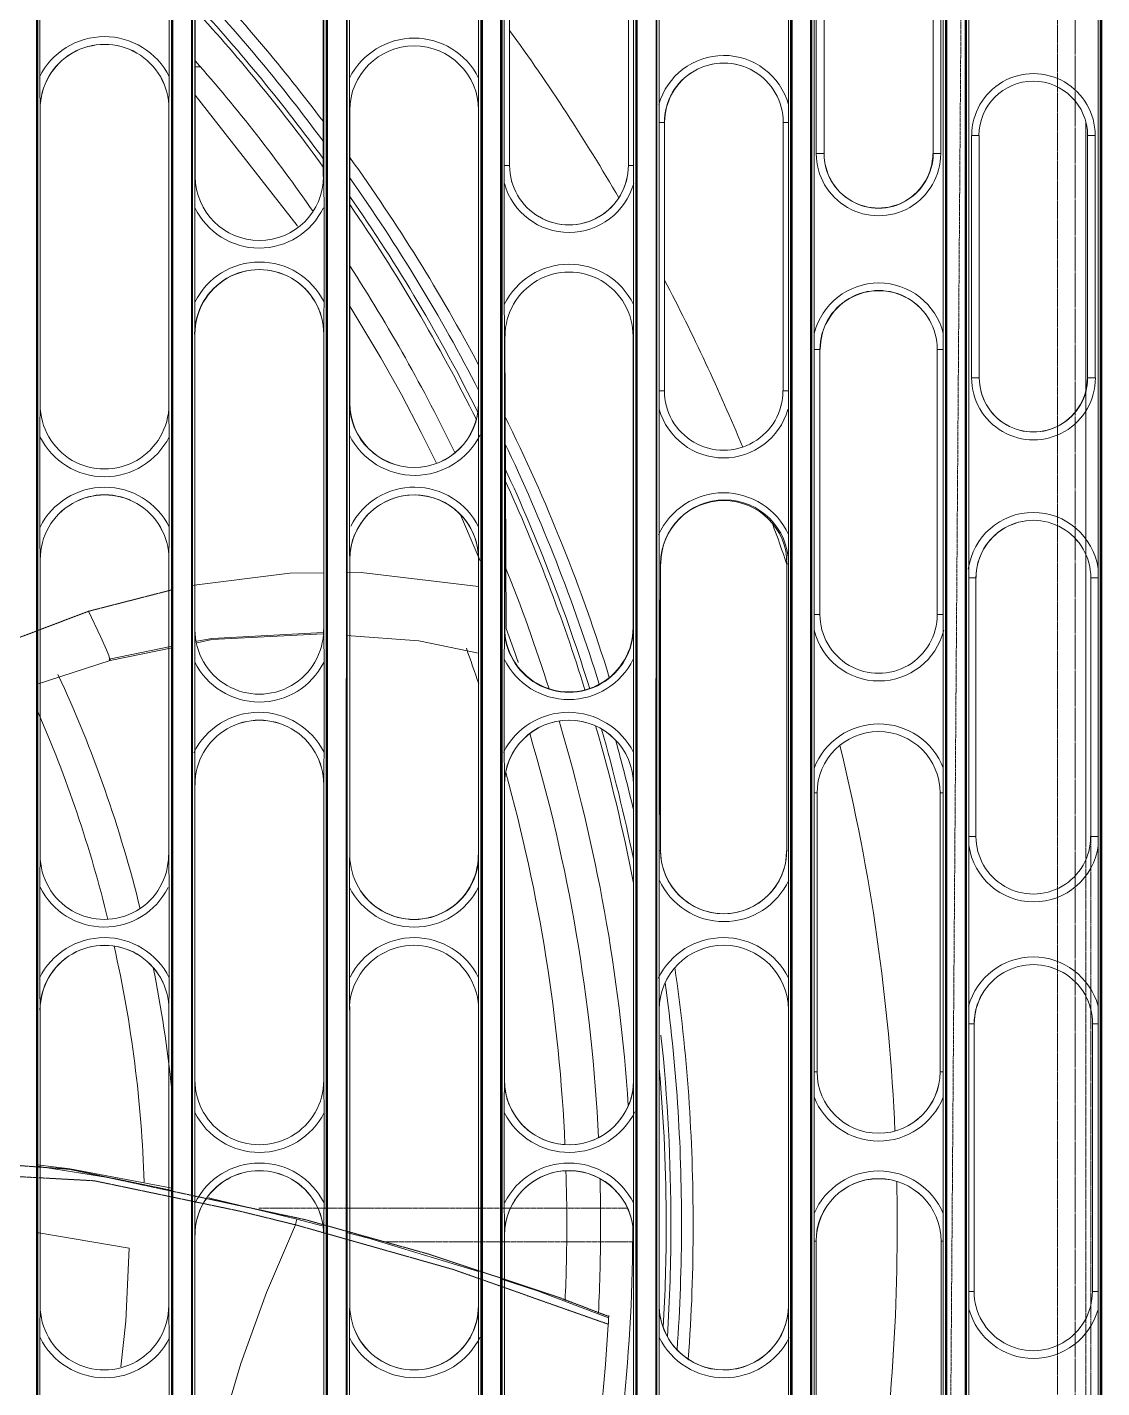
# Model space of a CAD drawing. Extents: x 43000 to 200282, y 3579 to 63943.
# Drawn here: x 114073 to 114378.1, y 34468.3 to 34854.5 of the extents above; entities that cross this region are included whole.
import ezdxf

# ---------------------------------------------------------------- set-up
doc = ezdxf.new("R2010")
doc.units = 0
doc.header["$MEASUREMENT"] = 0
doc.linetypes.add('PDF_IMPORT', pattern=[1, 0.8, -0.2])
doc.layers.get('0').update_dxf_attribs({"linetype": 'CONTINUOUS'})
doc.layers.add('PDF5_Geometry', color=7, linetype='CONTINUOUS')

# ---------------------------------------------------------------- blocks, each defined once
blk = doc.blocks.new('pohlad vonkajšia')
at = {"layer": 'PDF5_Geometry', "linetype": 'PDF_IMPORT', "lineweight": 13, "ltscale": 0.359449}
blk.add_lwpolyline([(16631.69, 2281.69), (16631.69, 2283.15), (16635.12, 2750.09)], dxfattribs=at)
at = {"layer": 'PDF5_Geometry', "lineweight": 13}
for points in [[(16502.93, 2749.99), (16502.93, 2113.05), (16522.32, 2113.05)], [(16502.93, 2113.05), (16503.04, 2113.15), (16503.04, 2749.99)], [(16632.21, 2749.99), (16632.21, 2113.05), (16612.83, 2113.05)], [(16632, 2749.99), (16632, 2113.41), (16631.69, 2123.41), (16613.35, 2123.41)], [(16632.21, 2113.05), (16632.1, 2113.15), (16632.1, 2749.99)], [(16654.19, 2749.99), (16654.19, 2113.05), (16634.81, 2113.05), (16634.81, 2749.99)], [(16634.81, 2113.05), (16634.9, 2113.15), (16634.9, 2749.99)], [(16635.33, 2544.9), (16635.33, 2508.17), (16635.33, 2506.89), (16635.33, 2484.12), (16635.33, 2482.72), (16635.33, 2481.59), (16635.33, 2443.61), (16635.33, 2441.41), (16635.33, 2441.1), (16635.33, 2420.17), (16635.33, 2418.75), (16635.33, 2417.66), (16635.33, 2379.66), (16635.33, 2377.45), (16635.33, 2377.14), (16635.33, 2354.35), (16635.33, 2354), (16635.33, 2353.1), (16635.33, 2316.35), (16635.33, 2315.06), (16635.33, 2123.41), (16635, 2113.41), (16635, 2749.99)], [(16653.98, 2749.99), (16653.98, 2113.41), (16635, 2113.41)], [(16654.09, 2749.99), (16654.09, 2113.15), (16654.19, 2113.05)], [(16521.8, 2630.3), (16521.8, 2616.05), (16521.8, 2614.25), (16521.76, 2612.13), (16521.76, 2611.61), (16521.76, 2611.46), (16521.76, 2569.5), (16521.76, 2568.45), (16521.8, 2565.08), (16521.8, 2564.93), (16521.8, 2552.12), (16521.8, 2550.28), (16521.76, 2548.16), (16521.76, 2547.64), (16521.76, 2547.54), (16521.76, 2505.55), (16521.76, 2504.51), (16521.8, 2501.15), (16521.8, 2500.99), (16521.8, 2488.15), (16521.8, 2486.34), (16521.76, 2484.23), (16521.76, 2483.71), (16521.76, 2483.57), (16521.76, 2441.62), (16521.76, 2440.58), (16521.8, 2437.18), (16521.8, 2437.06), (16521.8, 2424.21)], [(16521.8, 2670.49), (16522.11, 2669.91), (16522.11, 2113.41)], [(16522.32, 2669.91), (16524.92, 2669.91), (16524.98, 2669.91), (16524.92, 2113.05), (16524.98, 2113.15), (16524.98, 2669.91), (16525.09, 2669.91)], [(16544.07, 2669.91), (16544.18, 2669.91), (16544.18, 2113.15), (16524.98, 2113.15)], [(16525.44, 2643.04), (16525.44, 2601.87), (16525.44, 2600.07), (16525.44, 2597.47), (16525.44, 2584.07), (16525.44, 2583.6), (16525.44, 2581.53), (16525.44, 2580.51), (16525.45, 2579.49), (16525.45, 2537.54), (16525.45, 2537.38), (16525.45, 2536.86), (16525.44, 2534.78), (16525.44, 2532.94), (16525.44, 2520.13), (16525.44, 2519.66), (16525.44, 2517.6), (16525.44, 2516.58), (16525.45, 2515.55), (16525.45, 2473.6), (16525.45, 2473.44), (16525.45, 2472.92), (16525.44, 2470.81), (16525.44, 2469.01), (16525.44, 2456.18), (16525.44, 2455.71), (16525.44, 2453.65), (16525.44, 2452.61), (16525.45, 2451.62), (16525.45, 2409.65)], [(16525.09, 2113.41), (16525.09, 2669.91)], [(16543.74, 2409.65), (16543.74, 2451.62), (16543.74, 2451.74), (16543.74, 2452.28), (16543.74, 2454.36), (16543.78, 2456.18), (16543.78, 2469.01), (16543.78, 2469.16), (16543.74, 2472.56), (16543.74, 2473.6), (16543.74, 2515.55), (16543.74, 2515.69), (16543.74, 2516.21), (16543.74, 2518.33), (16543.78, 2520.13), (16543.78, 2532.94), (16543.78, 2533.1), (16543.74, 2536.5), (16543.74, 2537.54), (16543.74, 2579.49), (16543.74, 2579.63), (16543.74, 2580.15), (16543.74, 2582.26), (16543.78, 2584.07), (16543.78, 2597.47), (16543.78, 2598), (16543.74, 2599.91), (16543.74, 2601.87), (16543.74, 2643.04)], [(16544.07, 2669.91), (16544.07, 2113.41)], [(16544.18, 2669.91), (16544.28, 2669.91), (16544.28, 2113.05), (16544.18, 2113.15)], [(16544.28, 2669.91), (16546.86, 2669.91), (16546.97, 2669.91), (16546.86, 2113.05), (16546.97, 2113.15), (16546.97, 2669.91), (16547.07, 2669.91)], [(16566.05, 2669.91), (16566.16, 2669.91), (16566.16, 2113.15), (16546.97, 2113.15)], [(16547.38, 2633.46), (16547.38, 2615.84), (16547.38, 2615.32), (16547.4, 2613.28), (16547.4, 2611.27), (16547.4, 2569.71), (16547.4, 2569.16), (16547.4, 2566.68), (16547.38, 2565.13), (16547.38, 2552.12), (16547.38, 2551.63), (16547.4, 2549.55), (16547.4, 2548.53), (16547.44, 2547.54), (16547.44, 2505.55), (16547.44, 2505.43), (16547.4, 2504.91), (16547.4, 2502.81), (16547.38, 2500.99), (16547.38, 2488.15), (16547.38, 2487.69), (16547.4, 2485.61), (16547.4, 2484.59), (16547.44, 2483.57), (16547.44, 2441.62), (16547.44, 2441.49), (16547.4, 2440.96), (16547.4, 2438.84), (16547.38, 2437.06), (16547.38, 2424.21)], [(16547.07, 2113.41), (16547.07, 2669.91)], [(16565.72, 2424.21), (16565.72, 2437.06), (16565.72, 2437.18), (16565.72, 2440.58), (16565.72, 2441.62), (16565.72, 2483.57), (16565.72, 2483.71), (16565.72, 2484.23), (16565.72, 2486.34), (16565.72, 2488.15), (16565.72, 2500.99), (16565.72, 2501.15), (16565.72, 2504.51), (16565.72, 2505.55), (16565.72, 2547.54), (16565.72, 2547.64), (16565.72, 2548.16), (16565.72, 2550.28), (16565.72, 2552.12), (16565.72, 2565.13), (16565.72, 2565.65), (16565.72, 2567.7), (16565.72, 2569.71), (16565.72, 2611.27), (16565.72, 2611.82), (16565.72, 2614.3), (16565.72, 2615.84), (16565.72, 2633.46)], [(16566.05, 2669.91), (16566.05, 2113.41)], [(16566.16, 2669.91), (16566.26, 2669.91), (16566.26, 2113.05), (16566.16, 2113.15)], [(16588.04, 2669.91), (16588.14, 2669.91), (16588.14, 2113.15), (16588.24, 2113.05), (16568.85, 2113.05)], [(16568.95, 2669.91), (16569.05, 2669.91), (16569.05, 2113.41)], [(16569.38, 2409.65), (16569.38, 2451.62), (16569.38, 2452.61), (16569.38, 2453.65), (16569.37, 2455.71), (16569.37, 2456.18), (16569.37, 2469.01), (16569.37, 2470.81), (16569.38, 2472.92), (16569.38, 2473.44), (16569.38, 2473.6), (16569.38, 2515.55), (16569.38, 2516.58), (16569.38, 2517.6), (16569.37, 2519.66), (16569.37, 2520.13), (16569.37, 2533.34), (16569.37, 2533.62), (16569.38, 2535.94), (16569.38, 2537.83), (16569.38, 2579.21), (16569.38, 2581.19), (16569.37, 2583.18), (16569.37, 2583.7), (16569.37, 2600.85), (16569.37, 2601.25), (16569.37, 2603.43), (16569.37, 2641.5)], [(16587.71, 2641.5), (16587.71, 2603.43), (16587.71, 2602.23), (16587.71, 2600.85), (16587.71, 2583.7), (16587.71, 2583.39), (16587.71, 2581.07), (16587.71, 2579.21), (16587.71, 2537.83), (16587.71, 2535.82), (16587.71, 2533.86), (16587.71, 2533.34), (16587.71, 2520.13), (16587.71, 2518.33), (16587.71, 2516.21), (16587.71, 2515.69), (16587.71, 2515.55), (16587.71, 2473.6), (16587.71, 2472.56), (16587.71, 2469.16), (16587.71, 2469.01), (16587.71, 2456.18), (16587.71, 2454.36), (16587.71, 2452.28), (16587.71, 2451.74), (16587.71, 2451.62), (16587.71, 2409.65)], [(16587.71, 2670.49), (16588.04, 2669.91), (16588.04, 2113.41)], [(16588.14, 2669.91), (16588.24, 2669.91), (16588.24, 2113.05)], [(16588.24, 2669.91), (16590.83, 2669.91), (16590.93, 2669.91), (16590.83, 2113.05), (16590.93, 2113.15), (16590.93, 2669.91), (16591.04, 2669.91)], [(16609.71, 2670.49), (16609.71, 2612.1), (16609.71, 2611.72), (16609.71, 2609.51), (16609.71, 2571.46), (16609.71, 2570.23), (16609.71, 2568.84), (16609.71, 2551.04), (16609.71, 2551.01), (16609.71, 2549.08), (16609.71, 2546.91), (16609.71, 2506.17), (16609.71, 2502.55), (16609.71, 2502.03), (16609.71, 2488.15), (16609.71, 2486.34), (16609.69, 2484.23), (16609.69, 2483.71), (16609.69, 2483.57), (16609.69, 2441.62), (16609.69, 2440.58), (16609.71, 2437.18), (16609.71, 2437.06), (16609.71, 2424.21)], [(16591.36, 2670.49), (16591.04, 2669.91), (16591.04, 2113.41)], [(16591.36, 2424.21), (16591.36, 2437.06), (16591.36, 2438.84), (16591.36, 2440.96), (16591.36, 2441.49), (16591.36, 2441.62), (16591.36, 2483.57), (16591.36, 2484.59), (16591.36, 2485.61), (16591.36, 2487.69), (16591.36, 2488.15), (16591.36, 2502.03), (16591.36, 2502.08), (16591.36, 2503.99), (16591.36, 2506.17), (16591.36, 2546.91), (16591.36, 2550.52), (16591.36, 2551.04), (16591.36, 2568.84), (16591.36, 2569.26), (16591.36, 2571.46), (16591.36, 2609.51)], [(16609.71, 2670.49), (16610.02, 2669.91), (16610.02, 2113.41)], [(16613.35, 2577.32), (16613.35, 2539.7), (16613.35, 2537.48), (16613.35, 2537.47), (16613.35, 2517.91), (16613.35, 2517.15), (16613.35, 2514.36), (16613.35, 2474.78), (16613.35, 2472.58), (16613.35, 2471.23), (16613.35, 2454.67), (16613.35, 2453.73), (16613.35, 2450.75), (16613.35, 2410.5)], [(16613.03, 2113.41), (16613.03, 2669.91), (16613.35, 2670.49)], [(16631.69, 2670.49), (16631.69, 2579.58), (16631.69, 2579.52), (16631.69, 2577.32), (16631.69, 2539.7), (16631.69, 2538.92), (16631.69, 2537.47), (16631.69, 2517.91), (16631.69, 2516.54), (16631.69, 2514.36), (16631.69, 2474.78), (16631.69, 2471.99), (16631.69, 2471.23), (16631.69, 2454.67), (16631.69, 2452.95), (16631.67, 2450.75), (16631.67, 2410.5)], [(16503.45, 2630.3), (16503.45, 2616.05), (16503.45, 2615.58), (16503.45, 2613.52), (16503.47, 2612.5), (16503.47, 2611.46), (16503.47, 2569.5), (16503.47, 2569.36), (16503.47, 2568.84), (16503.45, 2566.73), (16503.45, 2564.93), (16503.45, 2552.12), (16503.45, 2551.63), (16503.45, 2549.55), (16503.47, 2548.53), (16503.47, 2547.54), (16503.47, 2505.55), (16503.47, 2505.43), (16503.47, 2504.91), (16503.45, 2502.81), (16503.45, 2500.99), (16503.45, 2488.15), (16503.45, 2487.69), (16503.45, 2485.61), (16503.47, 2484.59), (16503.47, 2483.57), (16503.47, 2441.62), (16503.47, 2441.49), (16503.47, 2440.96), (16503.45, 2438.84), (16503.45, 2437.06), (16503.45, 2424.21)], [(16587.71, 2641.5), (16587.19, 2641.5), (16586.98, 2641.5), (16586.98, 2603.43), (16587.19, 2603.43), (16587.71, 2603.43)], [(16525.5, 2617.44), (16526.15, 2617.45)], [(16540.03, 2594.8), (16539.98, 2594.9), (16525.5, 2613.43)], [(16609.71, 2609.51), (16609.17, 2609.51), (16608.96, 2609.51), (16608.96, 2571.46), (16609.17, 2571.46), (16609.71, 2571.46)], [(16559.74, 2561.16), (16557.58, 2565.55), (16554.77, 2570.91), (16551.84, 2576.13), (16547.44, 2583.44)], [(16631.69, 2577.32), (16631.1, 2577.32), (16630.84, 2577.32), (16630.84, 2539.7), (16631.1, 2539.7), (16631.69, 2539.7)], [(16565.72, 2569.71), (16565.72, 2569.71)], [(16565.93, 2547.3), (16565.24, 2548.99), (16563.14, 2553.83)], [(16524.98, 2543.83), (16538.92, 2545.58), (16543.74, 2545.63)], [(16546.97, 2545.63), (16549.06, 2545.67), (16565.72, 2543.67)], [(16653.67, 2508.17), (16652.94, 2508.17), (16652.63, 2508.17), (16652.63, 2544.9), (16652.94, 2544.9), (16653.67, 2544.9)], [(16510.32, 2540.15), (16512.07, 2536.5), (16512.87, 2534.69), (16513.2, 2533.86), (16513.34, 2533.46), (16513.39, 2533.29), (16513.4, 2533.18), (16513.39, 2533.15), (16513.35, 2533.2), (16513.3, 2533.25), (16513.25, 2533.36), (16522.21, 2535.2)], [(16525.71, 2535.89), (16527.83, 2536.3), (16543.67, 2537.15)], [(16525.76, 2535.68), (16527.85, 2536.13), (16543.64, 2536.96)], [(16546.97, 2536.7), (16557.21, 2535.98), (16565.72, 2534.22)], [(16503.04, 2529.79), (16513.4, 2533.18), (16522.21, 2534.95)], [(16613.35, 2514.36), (16613.66, 2514.36), (16613.76, 2514.36), (16613.76, 2474.78), (16613.66, 2474.78), (16613.35, 2474.78)], [(16631.69, 2514.36), (16631.38, 2514.36), (16631.25, 2514.36), (16631.25, 2474.78), (16631.38, 2474.78), (16631.69, 2474.78)], [(16635.33, 2443.61), (16635.87, 2443.61), (16636.07, 2443.61), (16636.07, 2481.59), (16635.87, 2481.59), (16635.33, 2481.59)], [(16653.67, 2443.61), (16653.1, 2443.61), (16652.89, 2443.61), (16652.89, 2481.59), (16653.1, 2481.59), (16653.67, 2481.59)], [(16522.21, 2458.28), (16507.7, 2461.01), (16503.04, 2461.59)], [(16503.04, 2461.38), (16514.24, 2459.61), (16522.21, 2457.96)], [(16527.36, 2456.92), (16527.57, 2456.87), (16539.93, 2453.89), (16543.53, 2452.92)], [(16539.93, 2453.89), (16539.88, 2453.68), (16539.82, 2453.47), (16539.77, 2453.27), (16539.74, 2453.16), (16539.72, 2453.07), (16535.59, 2443.47), (16531.95, 2433.4), (16528.83, 2422.82), (16526.23, 2411.8)], [(16503, 2451.98), (16516.11, 2449.73), (16515.62, 2439.38), (16514.93, 2432.93)], [(16546.97, 2451.98), (16550.09, 2451.17), (16565.72, 2446.42)], [(16613.35, 2450.75), (16613.55, 2450.75), (16613.62, 2450.75), (16613.62, 2410.5), (16613.55, 2410.5), (16613.35, 2410.5)], [(16568.95, 2445.34), (16574.08, 2443.68), (16584.17, 2439.85)], [(16578.83, 2400.67), (16580.51, 2408.59), (16581.31, 2413.25), (16582.06, 2418), (16582.7, 2422.89), (16583.27, 2427.95), (16583.75, 2433.26), (16584.12, 2438.88), (16584.12, 2438.95), (16584.12, 2438.98), (16584.12, 2439.03), (16584.14, 2439.08), (16584.14, 2439.22), (16584.17, 2439.45), (16584.17, 2439.69), (16584.17, 2439.85), (16584.19, 2440.06), (16584.19, 2440.16), (16584.19, 2440.18), (16584.19, 2440.16), (16584.19, 2440.07), (16584.17, 2439.97)]]:
    blk.add_lwpolyline(points, dxfattribs=at)
for points in [[(16503.45, 2747.3), (16503.25, 2747.47), (16503.14, 2749.99), (16503.14, 2113.41), (16503.45, 2123.41), (16503.45, 2182.67), (16503.45, 2184.47), (16503.45, 2186.65), (16503.66, 2186.65), (16503.73, 2186.65), (16503.73, 2227, -0.999117), (16521.5, 2227), (16521.5, 2186.65, -1.001901), (16503.73, 2186.65)], [(16636.33, 2508.17, 1.002525), (16652.61, 2508.19, -1.002525), (16636.33, 2508.17), (16636.33, 2544.9), (16636.02, 2544.9), (16635.33, 2544.9), (16635.33, 2546.19), (16635.33, 2747.3), (16653.67, 2747.3), (16653.67, 2546.19), (16653.67, 2544.9), (16653.67, 2508.17), (16653.67, 2507.25), (16653.67, 2506.89), (16653.67, 2484.12), (16653.67, 2483.78), (16653.67, 2481.59), (16653.67, 2443.61), (16653.67, 2442.48), (16653.67, 2441.1), (16653.67, 2420.17)], [(16570.96, 2669.45), (16570.65, 2669.45), (16569.89, 2669.45), (16569.89, 2670.49), (16569.37, 2670.49), (16569.37, 2644.07), (16569.37, 2642.68), (16569.37, 2641.5), (16569.9, 2641.5), (16570.11, 2641.5), (16570.11, 2603.43, 1.000017), (16586.98, 2603.43), (16586.98, 2641.5, 0.997081), (16570.14, 2641.53)], [(16592.09, 2571.46, 1.00295), (16608.92, 2571.46, -1.00295), (16592.09, 2571.46), (16592.09, 2609.51), (16591.88, 2609.51), (16591.36, 2609.51), (16591.36, 2610.73), (16591.36, 2612.1), (16591.36, 2670.49)], [(16614.18, 2539.7, 1.002792), (16630.84, 2539.7, -1.002792), (16614.18, 2539.7), (16614.18, 2577.32), (16613.94, 2577.32), (16613.35, 2577.32), (16613.35, 2578.08), (16613.35, 2579.58), (16613.35, 2670.49)], [(16525.5, 2643.04), (16525.44, 2601.87), (16525.5, 2601.87), (16525.5, 2643.04), (16525.51, 2643.05, -0.99964), (16543.74, 2643.04), (16543.69, 2643.04), (16543.67, 2643.04), (16543.67, 2601.87), (16543.69, 2601.87), (16543.67, 2601.87), (16543.67, 2643.04, 0.99964), (16525.5, 2643.04)], [(16586.98, 2641.5, 0.997081), (16570.11, 2641.5), (16570.11, 2603.43), (16569.9, 2603.43), (16569.37, 2603.43)], [(16630.25, 2639.78, 1.000608), (16614.73, 2639.76, -1.000608), (16630.25, 2639.78), (16630.58, 2639.78), (16631.32, 2639.78), (16631.32, 2605.11), (16630.58, 2605.11), (16630.25, 2605.11), (16630.25, 2639.78), (16630.25, 2605.11, -1.000276), (16614.77, 2605.11), (16614.46, 2605.11), (16613.66, 2605.11), (16613.66, 2639.78), (16614.46, 2639.78), (16614.77, 2639.78), (16614.77, 2605.11), (16614.77, 2639.78)], [(16503.47, 2569.5, 1.000551), (16521.75, 2569.49, -1.000551), (16503.47, 2569.5), (16503.47, 2611.46, -1.001761), (16521.76, 2611.46, 1.001761), (16503.47, 2611.44)], [(16565.69, 2569.69, -0.999666), (16547.44, 2569.71), (16547.4, 2611.27), (16547.44, 2611.27), (16547.44, 2569.71), (16547.4, 2569.71, 0.999666), (16565.72, 2569.71), (16565.72, 2611.27, 0.999686), (16547.42, 2611.24, -0.999686), (16565.72, 2611.27)], [(16608.96, 2571.46), (16608.96, 2609.51, 1.00295), (16592.09, 2609.51), (16592.09, 2571.46), (16591.88, 2571.46), (16591.36, 2571.46)], [(16652.18, 2607.69, 0.998885), (16636.75, 2607.68, -0.998885), (16652.18, 2607.69), (16652.51, 2607.69), (16653.25, 2607.69), (16653.25, 2573.28), (16652.51, 2573.28), (16652.18, 2573.28), (16652.18, 2607.69), (16652.18, 2573.28, -1.000015), (16636.8, 2573.28), (16636.46, 2573.28), (16635.71, 2573.28), (16635.71, 2607.69), (16636.46, 2607.69), (16636.8, 2607.69), (16636.8, 2573.28), (16636.8, 2607.69)], [(16525.45, 2537.54, 1.001764), (16543.71, 2537.52, -1.001764), (16525.45, 2537.54), (16525.45, 2579.49, -1.000828), (16543.74, 2579.49), (16543.74, 2537.54)], [(16630.84, 2539.7), (16630.84, 2577.32, 1.003824), (16614.18, 2577.32), (16614.18, 2539.7), (16613.94, 2539.7), (16613.35, 2539.7)], [(16569.43, 2537.83, 1.001412), (16587.65, 2537.83), (16587.71, 2579.21), (16587.67, 2579.21), (16587.65, 2579.21), (16587.65, 2537.83), (16587.67, 2537.83), (16587.71, 2537.83, -1.001412), (16569.38, 2537.83), (16569.42, 2537.83), (16569.43, 2537.83), (16569.43, 2579.21), (16569.42, 2579.21), (16569.43, 2579.21), (16569.64, 2537.73), (16570.91, 2534.17), (16571.08, 2533.57), (16571.19, 2533.31), (16571.24, 2533.18), (16571.27, 2533.1), (16571.27, 2533.08), (16571.32, 2532.94), (16571.32, 2532.89), (16571.32, 2532.92), (16571.32, 2532.98), (16571.27, 2533.05), (16571.22, 2533.18)], [(16503.47, 2505.55, 1.001491), (16521.7, 2505.54, -1.001491), (16503.47, 2505.55), (16503.47, 2547.54, -1.000253), (16521.76, 2547.54, 1.000253), (16503.48, 2547.52)], [(16565.62, 2548.93, 0.924662), (16547.42, 2547.51, -0.999646), (16565.72, 2547.54), (16565.72, 2505.55, -1.000885), (16547.44, 2505.55, 1.000885), (16565.67, 2505.52)], [(16591.56, 2546.91), (16591.36, 2506.17), (16591.52, 2506.17), (16591.56, 2506.17), (16591.56, 2546.91), (16591.52, 2546.91), (16591.57, 2546.91, -0.998193), (16609.71, 2546.91), (16609.55, 2546.91), (16609.5, 2546.91), (16609.5, 2506.17), (16609.55, 2506.17), (16609.5, 2506.17), (16609.5, 2546.91, 0.999019), (16591.56, 2546.91)], [(16635.33, 2508.17), (16636.02, 2508.17), (16636.33, 2508.17), (16636.33, 2544.9, -1.001471), (16652.63, 2544.9, 1.001471), (16636.35, 2544.93)], [(16525.45, 2473.6, 1.00204), (16543.74, 2473.59, -1.00204), (16525.45, 2473.6), (16525.45, 2515.55, -1.000273), (16543.74, 2515.55), (16543.74, 2473.6)], [(16587.62, 2472.15, -0.923431), (16569.38, 2473.6), (16569.38, 2515.55, -0.998049), (16587.71, 2515.55, 0.998049), (16569.4, 2515.56)], [(16631.25, 2514.36, 0.997333), (16613.76, 2514.35, -0.997333), (16631.25, 2514.36), (16631.25, 2474.78, -0.997316), (16613.76, 2474.78), (16613.76, 2514.36)], [(16503.47, 2441.62, 1.001764), (16521.73, 2441.6, -1.001764), (16503.47, 2441.62), (16503.47, 2483.57, -1.00204), (16521.76, 2483.57, 1.00204), (16503.44, 2483.55)], [(16565.72, 2483.57, 1.001433), (16547.38, 2483.54, -1.001433), (16565.72, 2483.57), (16565.72, 2441.62, -1.001158), (16547.44, 2441.62, 1.001158), (16565.69, 2441.59)], [(16609.69, 2483.57, 0.999211), (16591.34, 2483.58, -0.999211), (16609.69, 2483.57), (16609.69, 2441.62, -0.920587), (16591.5, 2440.12)], [(16595.49, 2433.99, 0.019106), (16596.17, 2453.06, 0.036478), (16593.58, 2489.58)], [(16636.07, 2443.61, 1.001695), (16652.86, 2443.61, -1.001695), (16636.07, 2443.61), (16636.07, 2481.59, -1.000374), (16652.89, 2481.59, 1.000374), (16636.08, 2481.59)], [(16593.9, 2435.32, 0.017725), (16594.52, 2453.06, 0.034697), (16592.21, 2487.42)], [(16592.53, 2437.18, 0.016027), (16593.01, 2453.06, 0.027151), (16591.61, 2480)], [(16591.94, 2438.51, 0.014107), (16592.35, 2453.06, 0.022803), (16591.36, 2475.25)], [(16525.45, 2409.65, 1.00206), (16543.74, 2409.63, -1.00206), (16525.45, 2409.65), (16525.45, 2451.62, -1.000273), (16543.74, 2451.62), (16543.74, 2409.65)], [(16587.62, 2408.21, -0.924106), (16569.38, 2409.65), (16569.38, 2451.62, -0.922461), (16587.6, 2453.02, -0.053826), (16582.11, 2401.19)], [(16587.71, 2451.62, 0.998049), (16569.4, 2451.62, -0.998049), (16587.71, 2451.62), (16587.71, 2409.65, -0.999836), (16569.38, 2409.65, 0.999836), (16587.73, 2409.65)], [(16578, 2442.33, 0.011198), (16578.24, 2453.06, 0.010816), (16578.1, 2460.75)], [(16582.73, 2440.52, 0.013656), (16583.03, 2453.06, 0.006386), (16582.96, 2459.63)], [(16631.67, 2450.75), (16631.46, 2450.75), (16631.38, 2450.75), (16631.38, 2410.5), (16631.46, 2410.5), (16631.67, 2410.5, -0.997469), (16613.62, 2410.5), (16613.62, 2450.75, -0.998412), (16631.38, 2450.75)], [(16613.64, 2450.76, -0.998412), (16631.38, 2450.75), (16631.38, 2410.5, -0.997469), (16613.62, 2410.5)], [(16620.58, 2401.81, 0.045843), (16625.14, 2453.06, 0.006707), (16625.08, 2459.21)]]:
    blk.add_lwpolyline(points, format="xyb", dxfattribs=at)
at = {"layer": 'PDF5_Geometry', "linetype": 'PDF_IMPORT', "lineweight": 13, "ltscale": 0.121181}
blk.add_lwpolyline([(16647.91, 2729.41), (16647.91, 2154.57)], dxfattribs=at)
at = {"layer": 'PDF5_Geometry', "linetype": 'PDF_IMPORT', "lineweight": 13, "ltscale": 0.113308}
blk.add_lwpolyline([(16650.41, 2187.47), (16650.41, 2726.9)], dxfattribs=at)
at = {"layer": 'PDF5_Geometry', "lineweight": 13}
for points in [[(16522.32, 2113.05), (16522.32, 2669.91), (16522.21, 2669.91), (16522.21, 2113.15)], [(16568.95, 2113.15), (16568.85, 2113.05), (16568.85, 2669.91), (16568.95, 2669.91)], [(16610.23, 2113.05), (16610.23, 2669.91), (16610.12, 2669.91), (16610.12, 2113.15)], [(16612.93, 2113.15), (16612.83, 2113.05), (16612.83, 2669.91), (16612.93, 2669.91)], [(16521.76, 2569.5), (16521.76, 2611.46)], [(16565.72, 2569.71), (16565.72, 2611.27)], [(16521.76, 2505.55), (16521.76, 2547.54)], [(16547.44, 2547.54), (16547.44, 2505.55)], [(16587.71, 2515.55), (16587.71, 2473.6)], [(16521.76, 2441.62), (16521.76, 2483.57)], [(16547.44, 2483.57), (16547.44, 2441.62)], [(16591.36, 2441.62), (16591.36, 2483.57)]]:
    blk.add_lwpolyline(points, close=True, dxfattribs=at)
at = {"layer": 'PDF5_Geometry', "linetype": 'PDF_IMPORT', "lineweight": 13, "ltscale": 0.104173}
blk.add_lwpolyline([(16651.92, 2609.62), (16651.92, 2251.63)], dxfattribs=at)
at = {"layer": 'PDF5_Geometry', "lineweight": 13}
for points in [[(16525.5, 2601.87, 0.99964), (16543.69, 2601.88, -0.99964)], [(16587.65, 2579.21, 1.001158), (16569.48, 2579.21, -1.001158)], [(16591.56, 2506.17, 0.999432), (16609.45, 2506.17, -1.000258)], [(16569.38, 2473.6, 0.999817), (16587.73, 2473.6, -0.999817)], [(16591.36, 2441.62, 0.998934), (16609.7, 2441.62, -0.998934)]]:
    blk.add_lwpolyline(points, format="xyb", close=True, dxfattribs=at)
at = {"layer": 'PDF5_Geometry', "linetype": 'PDF_IMPORT', "lineweight": 13, "ltscale": 0.086299}
blk.add_lwpolyline([(16652.63, 2316.35), (16652.63, 2544.9)], dxfattribs=at)
at = {"layer": 'PDF5_Geometry', "linetype": 'PDF_IMPORT', "lineweight": 13, "ltscale": 0.033557}
blk.add_lwpolyline([(16399.97, 2466.32), (16422.34, 2485.16), (16444.96, 2503.57), (16462.04, 2515.9), (16494.84, 2534.28), (16510.32, 2540.15), (16522.21, 2543.2)], dxfattribs=at)
at = {"layer": 'PDF5_Geometry', "linetype": 'PDF_IMPORT', "lineweight": 13, "ltscale": 0.03369}
blk.add_lwpolyline([(16584.19, 2440.06), (16577.25, 2442.71), (16558.55, 2448.93), (16541.09, 2453.8), (16507.63, 2460.96), (16472.42, 2463.48), (16461.4, 2463.01)], dxfattribs=at)
at = {"layer": 'PDF5_Geometry', "linetype": 'PDF_IMPORT', "lineweight": 13, "ltscale": 0.035794}
blk.add_lwpolyline([(16462.07, 2461.99), (16511.13, 2459.32), (16531.69, 2455.03), (16539.72, 2453.07), (16562.17, 2446.71), (16584.12, 2438.95)], dxfattribs=at)
at = {"layer": 'PDF5_Geometry', "linetype": 'PDF_IMPORT', "lineweight": 13, "ltscale": 0.042598}
blk.add_lwpolyline([(16586.86, 2455.45), (16534.49, 2455.45)], dxfattribs=at)
at = {"layer": 'PDF5_Geometry', "linetype": 'PDF_IMPORT', "lineweight": 13, "ltscale": 0.029882}
blk.add_lwpolyline([(16552.57, 2450.65), (16587.5, 2450.65)], dxfattribs=at)
at = {"layer": 'PDF5_Geometry', "lineweight": 13}
for centre, radius, start, end in [((16345.47, 2460.43), 248.1, 36.9758, 43.4763), ((16347.45, 2462.2), 243.77, 36.4077, 43.078), ((16339.62, 2455.47), 251.92, 35.9054, 42.4499), ((16339.08, 2454.97), 253.33, 36.1325, 42.6076), ((16512.6, 2611.42), 10.3, 26.7109, 153.676), ((16556.61, 2611.17), 10.34, 90.2074, 153.1402), ((16342.43, 2456.84), 281.63, 30.2767, 36.0556), ((16600.51, 2609.49), 9.56, 15.8336, 164.3616), ((16346.97, 2461.39), 237.67, 34.7648, 41.2942), ((16600.54, 2609.54), 8.42, 359.8439, 180.1814), ((16644.49, 2607.71), 8.76, 359.9202, 180.0798), ((16339.01, 2454.73), 256.69, 27.9655, 35.7104), ((16578.55, 2603.44), 8.44, 180.087, 0.0889), ((16622.49, 2605.12), 8.83, 180.0412, 0.1268), ((16622.48, 2605.1), 7.72, 179.8883, 359.92), ((16341.08, 2455.78), 252.71, 27.2597, 35.2575), ((16578.55, 2603.46), 9.54, 195.8673, 344.3013), ((16348.15, 2460.07), 242.95, 26.4753, 34.8879), ((16338.57, 2454.33), 253.44, 26.4846, 34.5006), ((16534.57, 2601.81), 10.11, 205.4192, 334.2724), ((16534.57, 2579.49), 9.17, 359.9989, 180.0937), ((16534.62, 2579.5), 10.23, 26.495, 153.6738), ((16341.44, 2455.86), 245.37, 25.7869, 32.9109), ((16578.56, 2579.17), 10.25, 90.054, 153.7622), ((16352.12, 2460.34), 271.43, 22.3233, 27.8571), ((16622.53, 2577.32), 9.43, 13.8196, 166.0715), ((16622.53, 2577.35), 8.31, 359.7941, 180.2315), ((16644.5, 2573.27), 8.79, 179.8884, 0.1116), ((16644.47, 2573.28), 7.67, 179.944, 359.9458), ((16600.5, 2571.41), 9.49, 195.7189, 343.9113), ((16347.79, 2457.58), 247.55, 17.1947, 26.4543), ((16512.62, 2569.5), 10.25, 206.5361, 333.3576), ((16556.64, 2569.83), 10.39, 206.9036, 333.6598), ((16341.29, 2454.81), 252.93, 17.2442, 25.587), ((16342.83, 2455.29), 249.14, 17.2095, 24.5713), ((16340.99, 2454.64), 251.78, 17.2158, 24.8593), ((16512.63, 2547.52), 10.25, 26.6551, 153.4017), ((16556.62, 2547.61), 10.16, 26.3435, 153.0171), ((16600.49, 2546.84), 10.13, 24.4961, 155.6203), ((16556.57, 2547.52), 9.15, 0.1014, 180.0609), ((16644.46, 2544.87), 9.31, 8.1279, 172.1808), ((16370.78, 2465.51), 252.17, 18.8004, 20.2045), ((16356.55, 2460.29), 229.72, 17.4384, 22.0708), ((16622.55, 2539.73), 9.47, 193.8145, 346.2033), ((16373.65, 2466.23), 202.34, 18.3216, 19.8384), ((16534.6, 2537.52), 10.25, 206.5339, 333.0724), ((16578.52, 2537.8), 10.18, 205.9912, 334.0512), ((16340.71, 2454.52), 182.21, 13.7863, 24.8843), ((16340.06, 2454.42), 178.05, 13.6415, 23.7489), ((16534.54, 2515.47), 10.35, 26.7688, 153.6197), ((16534.6, 2515.55), 9.14, 0.0308, 180.062), ((16578.48, 2515.48), 10.33, 26.7254, 153.3706), ((16341.46, 2453.99), 246.02, 3.7189, 16.6765), ((16622.53, 2514.34), 9.83, 21.3211, 158.8508), ((16342.1, 2454.02), 240.9, 2.7193, 16.5927), ((16345.27, 2455.08), 246.85, 10.8544, 16.1909), ((16338.82, 2453.44), 254.17, 11.7061, 15.9856), ((16260.65, 2433.78), 336.27, 13.4468, 15.1906), ((16346.03, 2454.5), 279.04, 2.432, 13.813), ((16342.55, 2454.04), 235.66, 2.5279, 15.5602), ((16644.51, 2508.17), 9.27, 187.9507, 351.851), ((16512.56, 2505.48), 10.15, 206.2078, 333.3569), ((16556.55, 2505.56), 10.24, 206.5187, 333.6058), ((16600.57, 2506.21), 10.11, 204.4224, 335.438), ((16512.6, 2483.55), 10.28, 26.551, 153.8361), ((16556.58, 2483.64), 10.19, 26.2394, 153.4515), ((16600.48, 2483.51), 10.32, 26.6841, 153.7001), ((16342.56, 2453.84), 175.74, 1.7284, 12.7409), ((16330.82, 2452.05), 192.4, 6.031, 11.2546), ((16644.48, 2481.55), 9.54, 15.6551, 164.5898), ((16622.5, 2474.8), 8.74, 180.1418, 359.8339), ((16622.52, 2474.79), 9.84, 201.2291, 338.4405), ((16534.62, 2473.62), 10.28, 206.6446, 333.2893), ((16578.61, 2473.71), 10.37, 206.9554, 333.6058), ((16534.62, 2451.61), 10.23, 26.495, 153.6724), ((16534.6, 2451.61), 9.14, 0.0308, 180.062), ((16578.55, 2451.62), 10.22, 26.4504, 153.4232), ((16622.52, 2450.73), 9.98, 23.2811, 156.7151), ((16644.5, 2443.6), 9.5, 195.2552, 344.518), ((16512.66, 2441.63), 10.28, 206.4308, 333.4649), ((16556.64, 2441.72), 10.37, 206.7417, 333.7137), ((16600.59, 2441.67), 10.32, 206.5649, 333.4649)]:
    blk.add_arc(centre, radius, start, end, dxfattribs=at)
for points in [[(16565.72, 2615.84), (16563.97, 2619.41), (16560.39, 2621.48), (16556.57, 2621.51)], [(16521.76, 2611.46), (16521.76, 2611.56), (16521.76, 2611.61), (16521.76, 2611.68)], [(16565.72, 2611.27), (16565.72, 2611.35), (16565.72, 2611.46), (16565.72, 2611.51)], [(16587.71, 2583.7), (16585.97, 2587.31), (16582.37, 2589.39), (16578.55, 2589.42)], [(16543.74, 2579.49), (16543.74, 2579.49), (16543.74, 2579.52), (16543.74, 2579.52)], [(16587.65, 2579.21), (16587.65, 2579.28), (16587.65, 2579.37), (16587.65, 2579.44)], [(16521.76, 2547.54), (16521.76, 2547.54), (16521.76, 2547.57), (16521.76, 2547.59)], [(16543.74, 2515.55), (16543.74, 2515.55), (16543.74, 2515.59), (16543.74, 2515.61)], [(16587.71, 2515.55), (16587.71, 2515.64), (16587.71, 2515.71), (16587.71, 2515.76)], [(16521.76, 2483.57), (16521.76, 2483.6), (16521.76, 2483.6), (16521.76, 2483.62)], [(16565.72, 2483.57), (16565.72, 2483.6), (16565.72, 2483.6), (16565.72, 2483.62)], [(16609.69, 2483.57), (16609.69, 2483.66), (16609.69, 2483.72), (16609.69, 2483.81)], [(16543.74, 2451.62), (16543.74, 2451.62), (16543.74, 2451.64), (16543.74, 2451.67)]]:
    blk.add_open_spline(points, degree=3, dxfattribs=at)

msp = doc.modelspace()

# ---------------------------------------------------------------- block references
at = {"xscale": 2, "yscale": 2, "zscale": 2}
msp.add_blockref('pohlad vonkajšia', (81069.71, 29608.42, -0.77), dxfattribs=at)

doc.saveas('drawing.dxf')
